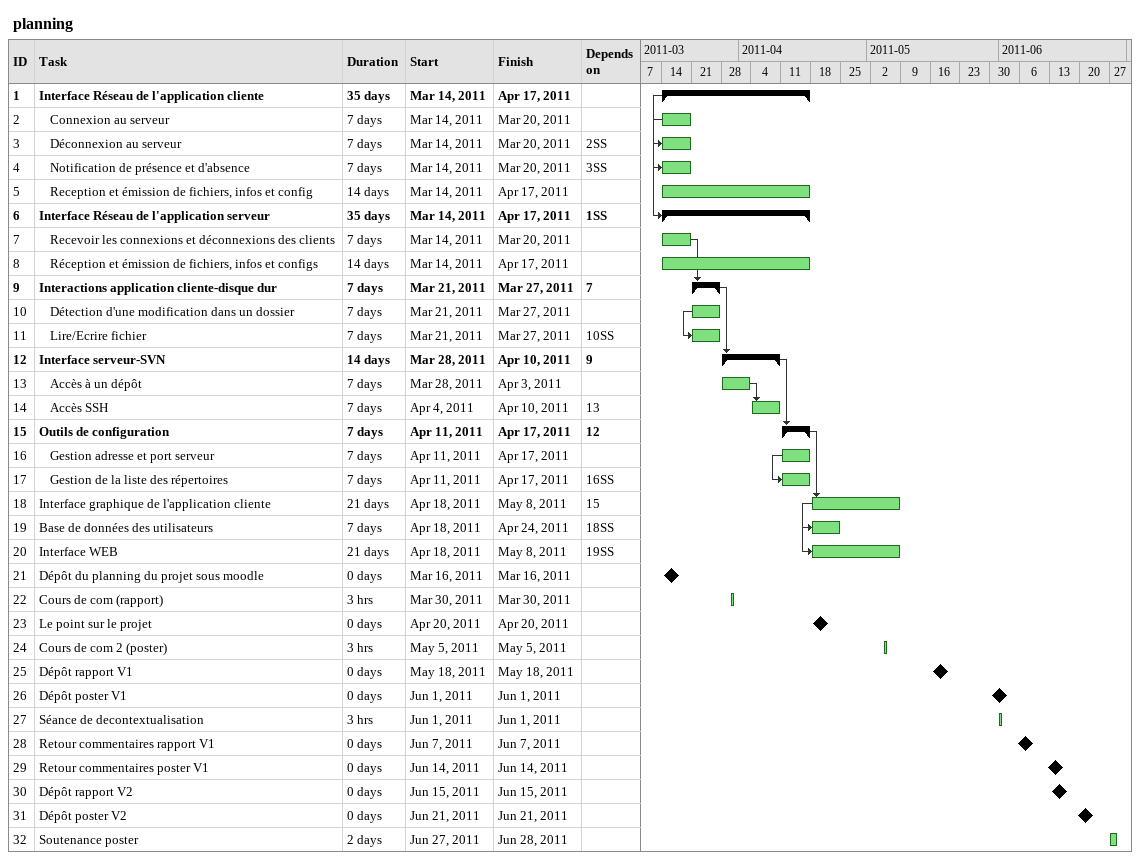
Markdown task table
planning

| ID | Level | Task | Duration | Start | Finish | Predecessors |
|---|---|---|---|---|---|---|
| 1 | 1 | **Interface Réseau de l'application cliente** | 35d | 2011-03-14 | 2011-04-17 |  |
| 2 | 2 | Connexion au serveur | 7d | 2011-03-14 | 2011-03-20 |  |
| 3 | 2 | Déconnexion au serveur | 7d | 2011-03-14 | 2011-03-20 | 2SS |
| 4 | 2 | Notification de présence et d'absence | 7d | 2011-03-14 | 2011-03-20 | 3SS |
| 5 | 2 | Reception et émission de fichiers, infos et config | 14d | 2011-03-14 | 2011-04-17 |  |
| 6 | 1 | **Interface Réseau de l'application serveur** | 35d | 2011-03-14 | 2011-04-17 | 1SS |
| 7 | 2 | Recevoir les connexions et déconnexions des clients | 7d | 2011-03-14 | 2011-03-20 |  |
| 8 | 2 | Réception et émission de fichiers, infos et configs | 14d | 2011-03-14 | 2011-04-17 |  |
| 9 | 1 | **Interactions application cliente-disque dur** | 7d | 2011-03-21 | 2011-03-27 | 7 |
| 10 | 2 | Détection d'une modification dans un dossier | 7d | 2011-03-21 | 2011-03-27 |  |
| 11 | 2 | Lire/Ecrire fichier | 7d | 2011-03-21 | 2011-03-27 | 10SS |
| 12 | 1 | **Interface serveur-SVN** | 14d | 2011-03-28 | 2011-04-10 | 9 |
| 13 | 2 | Accès à un dépôt | 7d | 2011-03-28 | 2011-04-03 |  |
| 14 | 2 | Accès SSH | 7d | 2011-04-04 | 2011-04-10 | 13 |
| 15 | 1 | **Outils de configuration** | 7d | 2011-04-11 | 2011-04-17 | 12 |
| 16 | 2 | Gestion adresse et port serveur | 7d | 2011-04-11 | 2011-04-17 |  |
| 17 | 2 | Gestion de la liste des répertoires | 7d | 2011-04-11 | 2011-04-17 | 16SS |
| 18 | 1 | Interface graphique de l'application cliente | 21d | 2011-04-18 | 2011-05-08 | 15 |
| 19 | 1 | Base de données des utilisateurs | 7d | 2011-04-18 | 2011-04-24 | 18SS |
| 20 | 1 | Interface WEB | 21d | 2011-04-18 | 2011-05-08 | 19SS |
| 21 | 1 | Dépôt du planning du projet sous moodle | 0d | 2011-03-16 | 2011-03-16 |  |
| 22 | 1 | Cours de com (rapport) | 3h | 2011-03-30 | 2011-03-30 |  |
| 23 | 1 | Le point sur le projet | 0d | 2011-04-20 | 2011-04-20 |  |
| 24 | 1 | Cours de com 2 (poster) | 3h | 2011-05-05 | 2011-05-05 |  |
| 25 | 1 | Dépôt rapport V1 | 0d | 2011-05-18 | 2011-05-18 |  |
| 26 | 1 | Dépôt poster V1 | 0d | 2011-06-01 | 2011-06-01 |  |
| 27 | 1 | Séance de decontextualisation | 3h | 2011-06-01 | 2011-06-01 |  |
| 28 | 1 | Retour commentaires rapport V1 | 0d | 2011-06-07 | 2011-06-07 |  |
| 29 | 1 | Retour commentaires poster V1 | 0d | 2011-06-14 | 2011-06-14 |  |
| 30 | 1 | Dépôt rapport V2 | 0d | 2011-06-15 | 2011-06-15 |  |
| 31 | 1 | Dépôt poster V2 | 0d | 2011-06-21 | 2011-06-21 |  |
| 32 | 1 | Soutenance poster | 2d | 2011-06-27 | 2011-06-28 |  |
